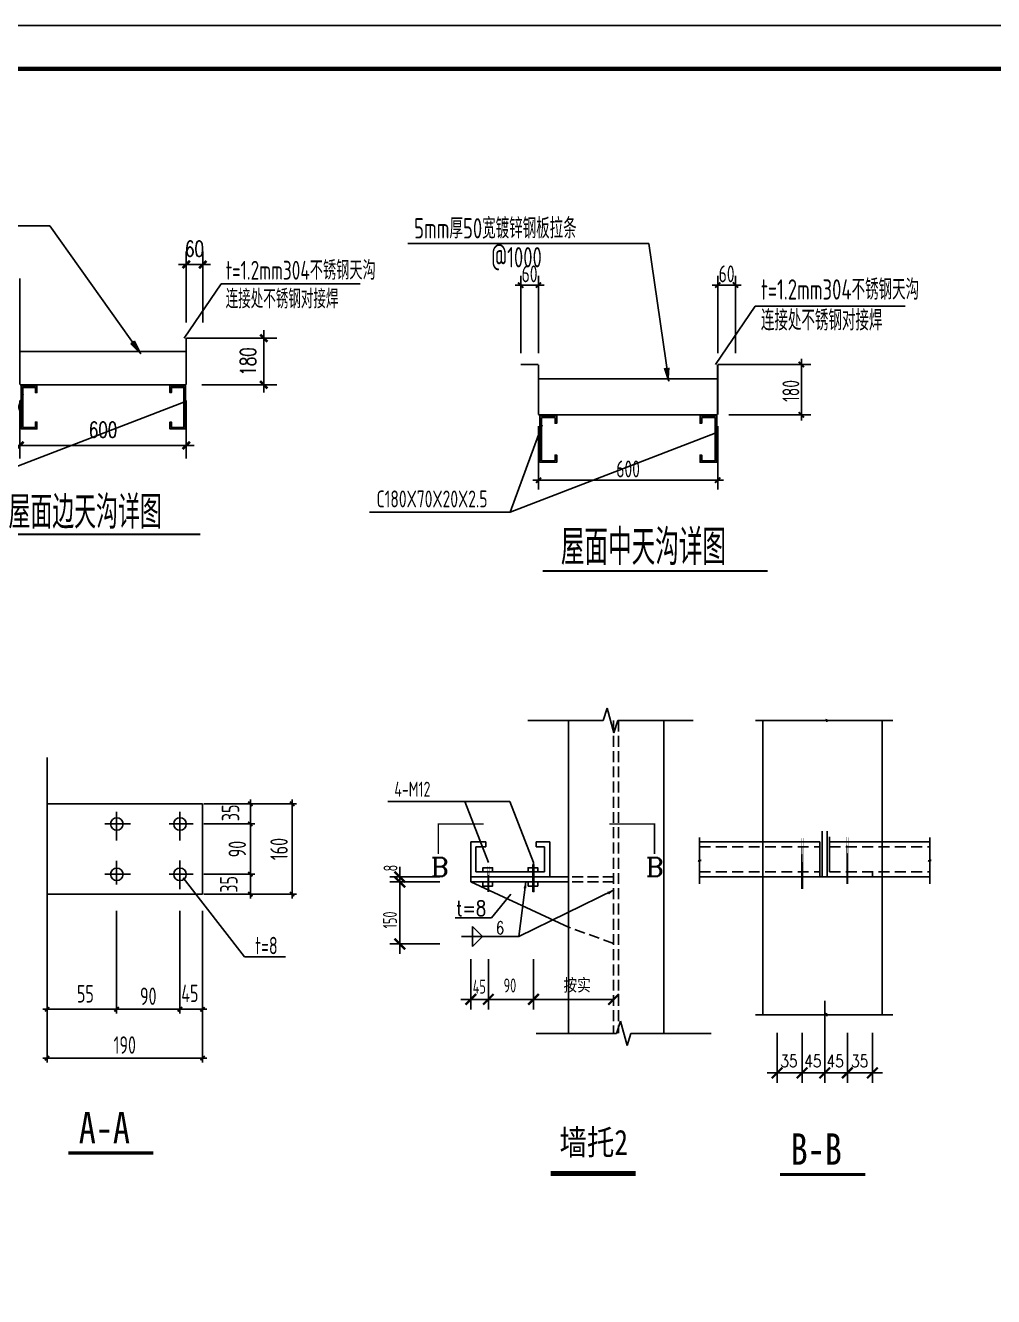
# Model space of a CAD drawing. Extents: x 14475413 to 15955882, y -732572 to -282951.
# Drawn here: x 15863393 to 15885615, y -496012 to -466825 of the extents above; entities that cross this region are included whole.
import ezdxf
from ezdxf.enums import TextEntityAlignment as Align

# ---------------------------------------------------------------- set-up
doc = ezdxf.new("R2010")
doc.units = 0
doc.header["$LTSCALE"] = 1000
doc.header["$MEASUREMENT"] = 0
doc.linetypes.add('DASH', pattern=[0.35, 0.25, -0.1])
doc.linetypes.add('HIDDEN', pattern=[0.375, 0.25, -0.125])
for name, color, linetype in [('03', 3, 'Continuous'), ('1', 7, 'Continuous'), ('3T_WOOD', 21, 'Continuous'), ('AXIS', 3, 'Continuous'), ('COLUMN', 2, 'Continuous'), ('C型钢', 6, 'Continuous'), ('OTHER', 7, 'Continuous'), ('PUB_DIM', 3, 'Continuous'), ('PUB_TEXT', 7, 'Continuous'), ('PUB_TEXT @ 1', 7, 'Continuous'), ('TEXT', 7, 'Continuous'), ('TK', 4, 'Continuous'), ('图层1', 8, 'Continuous')]:
    doc.layers.add(name, color=color, linetype=linetype)
doc.layers.add('10', color=7, linetype='Continuous', lineweight=35)
doc.styles.add('-宋体', font='', dxfattribs={"width": 0.8})
doc.styles.add('_TSSDENG', font='TSSDENG', dxfattribs={"width": 0.666667})
doc.styles.add('COMP', font='COMPLEX.shx', dxfattribs={"bigfont": 'hztxt'})
doc.styles.add('DIM_FONT', font='SIMPLEX', dxfattribs={"width": 0.7, "bigfont": 'GBCBIG'})
doc.styles.add('hztxt', font='Pkpmeng', dxfattribs={"width": 0.7, "bigfont": 'hztxt'})
doc.styles.add('HZTXT1', font='romans__.ttf', dxfattribs={"width": 0.75, "bigfont": 'HZTXT.SHX'})
doc.styles.add('TSSD_Dimension', font='Tssdeng.shx', dxfattribs={"width": 0.7, "bigfont": 'hztxt.shx'})
doc.styles.add('TSSD_Label', font='tssdeng.shx', dxfattribs={"width": 0.7, "bigfont": 'hztxt.shx'})
doc.styles.add('TSSD_REIN', font='tssdeng.shx', dxfattribs={"width": 0.7, "bigfont": 'tssdchn.shx'})
doc.styles.get('-宋体').set_extended_font_data('SimSun')
doc.dimstyles.new('dimn', dxfattribs={"dimtxt": 300, "dimasz": 1, "dimexe": 250, "dimexo": 300, "dimgap": 150, "dimtad": 1, "dimdec": 0, "dimzin": 0, "dimdsep": 46, "dimtxsty": 'DIM_FONT', "dimblk": '_DIMX', "dimcen": 0, "dimdle": 100, "dimclrt": 7, "dimadec": 1, "dimazin": 0, "dimtfac": 1, "dimtdec": 0, "dimtix": 1, "dimtmove": 2, "dimatfit": 3, "dimldrblk": 'ARCHTICK', "dimfxl": 0, "dimtolj": 1, "dimtzin": 0, "dimarcsym": 0})
doc.dimstyles.new('TSSD_20_100', dxfattribs={"dimtxt": 350, "dimasz": 100, "dimexe": 100, "dimexo": 250, "dimgap": 100, "dimtad": 1, "dimdec": 0, "dimlfac": 0.2, "dimzin": 0, "dimdsep": 46, "dimtxsty": 'TSSD_Dimension', "dimblk": 'ARCHTICK', "dimblk1": 'ARCHTICK', "dimblk2": 'ARCHTICK', "dimcen": 0, "dimdle": 100, "dimclrt": 7, "dimadec": 0, "dimazin": 0, "dimtfac": 1, "dimtdec": 0, "dimtix": 1, "dimtmove": 2, "dimatfit": 3, "dimfxl": 0, "dimtolj": 1, "dimtzin": 0, "dimarcsym": 0})

# ---------------------------------------------------------------- blocks, each defined once
blk = doc.blocks.new('X1')
at = {"layer": 'COLUMN', "ltscale": 10}
for p, q in [((-200, 0), (200, 0)), ((0, -200), (0, 200))]:
    blk.add_line(p, q, dxfattribs=at)
at = {"layer": 'COLUMN', "ltscale": 10, "const_width": 45}
blk.add_lwpolyline([(-106, -106), (106, 106)], dxfattribs=at)
blk = doc.blocks.new('_ArchTick')
at = {"color": 0, "linetype": 'ByBlock', "const_width": 0.4}
blk.add_lwpolyline([(-0.5, -0.5), (0.5, 0.5)], dxfattribs=at)
blk = doc.blocks.new('*D397')
at = {"layer": 'Defpoints', "color": 0}
for p in [(15863889, -487764), (15867458, -487764), (15867458, -490536)]:
    blk.add_point(p, dxfattribs=at)
at = {"layer": 'PUB_DIM', "color": 0, "lineweight": -2}
for p, q in [((15863889, -488014), (15863889, -490636)), ((15867458, -488014), (15867458, -490636)), ((15863789, -490536), (15867558, -490536))]:
    blk.add_line(p, q, dxfattribs=at)
at = {"layer": 'PUB_DIM', "color": 0, "lineweight": -2, "xscale": 100, "yscale": 100, "zscale": 100, "rotation": 180}
blk.add_blockref('_ArchTick', (15863889, -490536), dxfattribs=at)
at = {"layer": 'PUB_DIM', "color": 0, "lineweight": -2, "xscale": 100, "yscale": 100, "zscale": 100}
blk.add_blockref('_ArchTick', (15867458, -490536), dxfattribs=at)
at = {"layer": 'PUB_DIM', "color": 7, "insert": (15865673, -490236), "char_height": 400, "attachment_point": 5, "style": 'TSSD_Dimension'}
blk.add_mtext('\\A1;190', dxfattribs=at)
blk = doc.blocks.new('*D398')
at = {"layer": 'Defpoints', "color": 0}
for p in [(15866939, -486903), (15867458, -486903), (15867458, -489415)]:
    blk.add_point(p, dxfattribs=at)
at = {"layer": 'PUB_DIM', "color": 0, "lineweight": -2}
for p, q in [((15866939, -487153), (15866939, -489515)), ((15867458, -487153), (15867458, -489515)), ((15866839, -489415), (15867558, -489415))]:
    blk.add_line(p, q, dxfattribs=at)
at = {"layer": 'PUB_DIM', "color": 0, "lineweight": -2, "xscale": 100, "yscale": 100, "zscale": 100, "rotation": 180}
blk.add_blockref('_ArchTick', (15866939, -489415), dxfattribs=at)
at = {"layer": 'PUB_DIM', "color": 0, "lineweight": -2, "xscale": 100, "yscale": 100, "zscale": 100}
blk.add_blockref('_ArchTick', (15867458, -489415), dxfattribs=at)
at = {"layer": 'PUB_DIM', "color": 7, "insert": (15867167, -489050), "char_height": 400, "attachment_point": 5, "style": 'TSSD_Dimension'}
blk.add_mtext('\\A1;45', dxfattribs=at)
blk = doc.blocks.new('*D399')
at = {"layer": 'Defpoints', "color": 0}
for p in [(15865485, -486903), (15866939, -486903), (15866939, -489415)]:
    blk.add_point(p, dxfattribs=at)
at = {"layer": 'PUB_DIM', "color": 0, "lineweight": -2}
for p, q in [((15865485, -487153), (15865485, -489515)), ((15866939, -487153), (15866939, -489515)), ((15865385, -489415), (15867039, -489415))]:
    blk.add_line(p, q, dxfattribs=at)
at = {"layer": 'PUB_DIM', "color": 0, "lineweight": -2, "xscale": 100, "yscale": 100, "zscale": 100, "rotation": 180}
blk.add_blockref('_ArchTick', (15865485, -489415), dxfattribs=at)
at = {"layer": 'PUB_DIM', "color": 0, "lineweight": -2, "xscale": 100, "yscale": 100, "zscale": 100}
blk.add_blockref('_ArchTick', (15866939, -489415), dxfattribs=at)
at = {"layer": 'PUB_DIM', "color": 7, "insert": (15866212, -489115), "char_height": 400, "attachment_point": 5, "style": 'TSSD_Dimension'}
blk.add_mtext('\\A1;90', dxfattribs=at)
blk = doc.blocks.new('*D400')
at = {"layer": 'Defpoints', "color": 0}
for p in [(15863889, -486903), (15865485, -486903), (15865485, -489415)]:
    blk.add_point(p, dxfattribs=at)
at = {"layer": 'PUB_DIM', "color": 0, "lineweight": -2}
for p, q in [((15863889, -487153), (15863889, -489515)), ((15865485, -487153), (15865485, -489515)), ((15863789, -489415), (15865585, -489415))]:
    blk.add_line(p, q, dxfattribs=at)
at = {"layer": 'PUB_DIM', "color": 0, "lineweight": -2, "xscale": 100, "yscale": 100, "zscale": 100, "rotation": 180}
blk.add_blockref('_ArchTick', (15863889, -489415), dxfattribs=at)
at = {"layer": 'PUB_DIM', "color": 0, "lineweight": -2, "xscale": 100, "yscale": 100, "zscale": 100}
blk.add_blockref('_ArchTick', (15865485, -489415), dxfattribs=at)
at = {"layer": 'PUB_DIM', "color": 7, "insert": (15864769, -489060), "char_height": 400, "attachment_point": 5, "style": 'TSSD_Dimension'}
blk.add_mtext('\\A1;55', dxfattribs=at)
blk = doc.blocks.new('*D403')
at = {"layer": 'Defpoints', "color": 0}
for p in [(15867237, -486312), (15868555, -486312), (15867237, -486772)]:
    blk.add_point(p, dxfattribs=at)
at = {"layer": 'PUB_DIM', "color": 0, "lineweight": -2}
for p, q in [((15868555, -486872), (15868555, -486212)), ((15867487, -486312), (15868655, -486312)), ((15867487, -486772), (15868655, -486772))]:
    blk.add_line(p, q, dxfattribs=at)
at = {"layer": 'PUB_DIM', "color": 0, "lineweight": -2, "xscale": 100, "yscale": 100, "zscale": 100}
for p, rotation in [((15868555, -486312), 90), ((15868555, -486772), 270)]:
    blk.add_blockref('_ArchTick', p, dxfattribs=dict(at, rotation=rotation))
at = {"layer": 'PUB_DIM', "color": 7, "insert": (15868061, -486547), "char_height": 400, "attachment_point": 5, "rotation": 90, "style": 'TSSD_Dimension'}
blk.add_mtext('\\A1;35', dxfattribs=at)
blk = doc.blocks.new('*D404')
at = {"layer": 'Defpoints', "color": 0}
for p in [(15867900, -484699), (15869514, -484699), (15867900, -486772)]:
    blk.add_point(p, dxfattribs=at)
at = {"layer": 'PUB_DIM', "color": 0, "lineweight": -2}
for p, q in [((15868150, -484699), (15869614, -484699)), ((15869514, -486872), (15869514, -484599)), ((15868150, -486772), (15869614, -486772))]:
    blk.add_line(p, q, dxfattribs=at)
at = {"layer": 'PUB_DIM', "color": 0, "lineweight": -2, "xscale": 100, "yscale": 100, "zscale": 100}
for p, rotation in [((15869514, -484699), 90), ((15869514, -486772), 270)]:
    blk.add_blockref('_ArchTick', p, dxfattribs=dict(at, rotation=rotation))
at = {"layer": 'PUB_DIM', "color": 7, "insert": (15869214, -485736), "char_height": 400, "attachment_point": 5, "rotation": 90, "style": 'TSSD_Dimension'}
blk.add_mtext('\\A1;160', dxfattribs=at)
blk = doc.blocks.new('*D405')
at = {"layer": 'Defpoints', "color": 0}
for p in [(15867237, -484699), (15868555, -484699), (15867237, -485160)]:
    blk.add_point(p, dxfattribs=at)
at = {"layer": 'PUB_DIM', "color": 0, "lineweight": -2}
for p, q in [((15867487, -484699), (15868655, -484699)), ((15868555, -485260), (15868555, -484599)), ((15867487, -485160), (15868655, -485160))]:
    blk.add_line(p, q, dxfattribs=at)
at = {"layer": 'PUB_DIM', "color": 0, "lineweight": -2, "xscale": 100, "yscale": 100, "zscale": 100}
for p, rotation in [((15868555, -484699), 90), ((15868555, -485160), 270)]:
    blk.add_blockref('_ArchTick', p, dxfattribs=dict(at, rotation=rotation))
at = {"layer": 'PUB_DIM', "color": 7, "insert": (15868100, -484905), "char_height": 400, "attachment_point": 5, "rotation": 90, "style": 'TSSD_Dimension'}
blk.add_mtext('\\A1;35', dxfattribs=at)
blk = doc.blocks.new('*D406')
at = {"layer": 'Defpoints', "color": 0}
for p in [(15867237, -485160), (15868555, -485160), (15867237, -486312)]:
    blk.add_point(p, dxfattribs=at)
at = {"layer": 'PUB_DIM', "color": 0, "lineweight": -2}
for p, q in [((15868555, -486412), (15868555, -485060)), ((15867487, -485160), (15868655, -485160)), ((15867487, -486312), (15868655, -486312))]:
    blk.add_line(p, q, dxfattribs=at)
at = {"layer": 'PUB_DIM', "color": 0, "lineweight": -2, "xscale": 100, "yscale": 100, "zscale": 100}
for p, rotation in [((15868555, -485160), 90), ((15868555, -486312), 270)]:
    blk.add_blockref('_ArchTick', p, dxfattribs=dict(at, rotation=rotation))
at = {"layer": 'PUB_DIM', "color": 7, "insert": (15868255, -485736), "char_height": 400, "attachment_point": 5, "rotation": 90, "style": 'TSSD_Dimension'}
blk.add_mtext('\\A1;90', dxfattribs=at)
blk = doc.blocks.new('_DIMX')
blk.add_line((-150, 0), (150, 0))
at = {"const_width": 50}
blk.add_lwpolyline([(-70, -70), (70, 70)], dxfattribs=at)
blk = doc.blocks.new('*D384')
at = {"layer": 'Defpoints', "color": 0}
for p in [(5197911, 18063053), (5200137, 18063053), (5197911, 18061714)]:
    blk.add_point(p, dxfattribs=at)
at = {"layer": 'PUB_DIM', "color": 0, "lineweight": -2}
for p, q in [((5198361, 18063053), (5200512, 18063053)), ((5200137, 18061716), (5200137, 18063052)), ((5198361, 18061714), (5200512, 18061714))]:
    blk.add_line(p, q, dxfattribs=at)
at = {"layer": 'PUB_DIM', "color": 0, "lineweight": -2, "xscale": 1.5, "yscale": 1.5, "zscale": 1.5}
for p, rotation in [((5200137, 18063053), 90), ((5200137, 18061714), 270)]:
    blk.add_blockref('_DIMX', p, dxfattribs=dict(at, rotation=rotation))
at = {"layer": 'PUB_DIM', "color": 7, "insert": (5199687, 18062384), "char_height": 450, "attachment_point": 5, "rotation": 90, "style": 'DIM_FONT'}
blk.add_mtext('\\A1;180', dxfattribs=at)
blk = doc.blocks.new('*D385')
at = {"layer": 'Defpoints', "color": 0}
for p in [(5198383, 18065167), (5197911, 18063053), (5198383, 18063053)]:
    blk.add_point(p, dxfattribs=at)
at = {"layer": 'PUB_DIM', "color": 0, "lineweight": -2}
for p, q in [((5197911, 18063503), (5197911, 18065542)), ((5198383, 18063503), (5198383, 18065542)), ((5197909, 18065167), (5197908, 18065167)), ((5197911, 18065167), (5198383, 18065167)), ((5198385, 18065167), (5198386, 18065167))]:
    blk.add_line(p, q, dxfattribs=at)
at = {"layer": 'PUB_DIM', "color": 0, "lineweight": -2, "xscale": 1.5, "yscale": 1.5, "zscale": 1.5}
blk.add_blockref('_DIMX', (5197911, 18065167), dxfattribs=at)
at = {"layer": 'PUB_DIM', "color": 0, "lineweight": -2, "xscale": 1.5, "yscale": 1.5, "zscale": 1.5, "rotation": 180}
blk.add_blockref('_DIMX', (5198383, 18065167), dxfattribs=at)
at = {"layer": 'PUB_DIM', "color": 7, "insert": (5198147, 18065617), "char_height": 450, "attachment_point": 5, "style": 'DIM_FONT'}
blk.add_mtext('\\A1;60', dxfattribs=at)
blk = doc.blocks.new('*D386')
at = {"layer": 'Defpoints', "color": 0}
for p in [(5193139, 18064717), (5192139, 18061714), (5193139, 18061714)]:
    blk.add_point(p, dxfattribs=at)
at = {"layer": 'PUB_DIM', "color": 0, "lineweight": -2}
for p, q in [((5192689, 18064717), (5191764, 18064717)), ((5192139, 18064715), (5192139, 18061716)), ((5192689, 18061714), (5191764, 18061714))]:
    blk.add_line(p, q, dxfattribs=at)
at = {"layer": 'PUB_DIM', "color": 0, "lineweight": -2, "xscale": 1.5, "yscale": 1.5, "zscale": 1.5}
for p, rotation in [((5192139, 18064717), 90), ((5192139, 18061714), 270)]:
    blk.add_blockref('_DIMX', p, dxfattribs=dict(at, rotation=rotation))
at = {"layer": 'PUB_DIM', "color": 7, "insert": (5191689, 18063216), "char_height": 450, "attachment_point": 5, "rotation": 90, "style": 'DIM_FONT'}
blk.add_mtext('\\A1;350', dxfattribs=at)
blk = doc.blocks.new('*D387')
at = {"layer": 'Defpoints', "color": 0}
for p in [(5193139, 18061714), (5197911, 18061714), (5197911, 18059972)]:
    blk.add_point(p, dxfattribs=at)
at = {"layer": 'PUB_DIM', "color": 0, "lineweight": -2}
for p, q in [((5193139, 18061264), (5193139, 18059597)), ((5197911, 18061264), (5197911, 18059597)), ((5193140, 18059972), (5197909, 18059972))]:
    blk.add_line(p, q, dxfattribs=at)
at = {"layer": 'PUB_DIM', "color": 0, "lineweight": -2, "xscale": 1.5, "yscale": 1.5, "zscale": 1.5, "rotation": 180}
blk.add_blockref('_DIMX', (5193139, 18059972), dxfattribs=at)
at = {"layer": 'PUB_DIM', "color": 0, "lineweight": -2, "xscale": 1.5, "yscale": 1.5, "zscale": 1.5}
blk.add_blockref('_DIMX', (5197911, 18059972), dxfattribs=at)
at = {"layer": 'PUB_DIM', "color": 7, "insert": (5195525, 18060422), "char_height": 450, "attachment_point": 5, "style": 'DIM_FONT'}
blk.add_mtext('\\A1;600', dxfattribs=at)
blk = doc.blocks.new('GeYuanFrame_50455578', base_point=(20.09, 4.53))
at = {"layer": 'TK'}
blk.add_lwpolyline([(20.09, 4.53), (20.09, 598.53), (861.09, 598.53), (861.09, 4.53)], close=True, dxfattribs=at)
at = {"layer": 'TK', "const_width": 1}
blk.add_lwpolyline([(45.09, 588.53), (851.09, 588.53), (851.09, 14.53), (45.09, 14.53)], close=True, dxfattribs=at)
blk = doc.blocks.new('222')
for p, q in [((-27473, -168108), (-26619, -165783)), ((-22011, -166006), (-27473, -168108)), ((-27473, -168108), (-31215, -168108))]:
    blk.add_line(p, q)
for points in [[(-26677, -165544), (-26230, -165544), (-26230, -165738), (-26274, -165738), (-26274, -165588), (-26633, -165588), (-26633, -166735), (-26274, -166735), (-26274, -166585), (-26230, -166585), (-26230, -166779), (-26677, -166779), (-26677, -165544)], [(-21967, -165544), (-22415, -165544), (-22415, -165738), (-22371, -165738), (-22371, -165588), (-22011, -165588), (-22011, -166735), (-22371, -166735), (-22371, -166585), (-22415, -166585), (-22415, -166779), (-21967, -166779), (-21967, -165544)]]:
    blk.add_lwpolyline(points)
at = {"const_width": 56.7}
blk.add_lwpolyline([(-26608, -169673), (-20611, -169673)], dxfattribs=at)
at = {"layer": '03'}
for p, q in [((-23774, -160955), (-30193, -160955)), ((-23247, -164621), (-23774, -160955)), ((-23364, -164270), (-23247, -164621))]:
    blk.add_line(p, q, dxfattribs=at)
blk.add_solid([(-23364, -164270), (-23247, -164621), (-23224, -164260)], dxfattribs=at)
at = {"layer": 'PUB_DIM'}
for p, q in [((-27190, -162060), (-27191, -162060)), ((-27189, -163874), (-27189, -161810)), ((-27189, -162060), (-26716, -162060)), ((-26717, -162060), (-26718, -162060)), ((-26716, -163874), (-26716, -161810)), ((-21945, -163874), (-21945, -161810)), ((-21945, -162060), (-21472, -162060)), ((-21944, -162060), (-21943, -162060)), ((-21472, -163874), (-21472, -161810)), ((-21471, -162060), (-21470, -162060)), ((-21645, -164174), (-19468, -164174)), ((-19718, -165511), (-19718, -164175)), ((-21645, -165512), (-19468, -165512)), ((-26716, -165812), (-26716, -167505)), ((-21945, -165812), (-21945, -167505)), ((-26715, -167255), (-21946, -167255))]:
    blk.add_line(p, q, dxfattribs=at)
at = {"layer": '图层1'}
for p, q in [((-22002, -164174), (-20946, -162617)), ((-20946, -162617), (-16952, -162617))]:
    blk.add_line(p, q, dxfattribs=at)
at = {"layer": '图层1', "const_width": 47.2}
for points in [[(-27189, -164174), (-26716, -164174)], [(-26716, -164174), (-26716, -165512)], [(-21472, -164174), (-21945, -164174)], [(-21945, -164174), (-21945, -165512)], [(-26716, -164558), (-21945, -164558)], [(-26716, -165512), (-21945, -165512)]]:
    blk.add_lwpolyline(points, dxfattribs=at)
at = {"layer": 'PUB_DIM', "xscale": -1, "rotation": 180}
blk.add_blockref('_DIMX', (-27189, -162060), dxfattribs=at)
at = {"layer": 'PUB_DIM'}
for p in [(-26716, -162060), (-21945, -167255)]:
    blk.add_blockref('_DIMX', p, dxfattribs=at)
for p, rotation in [((-21945, -162060), 180), ((-19718, -164174), 90), ((-19718, -165512), 270), ((-26716, -167255), 180)]:
    blk.add_blockref('_DIMX', p, dxfattribs=dict(at, rotation=rotation))
at = {"layer": 'PUB_DIM', "xscale": -1}
blk.add_blockref('_DIMX', (-21472, -162060), dxfattribs=at)
at = {"layer": 'PUB_TEXT', "style": 'TSSD_REIN', "width": 0.7}
for s, height, p in [('5mm厚50宽镀锌钢板拉条', 540.54, (-30026, -160818)), ('@1000', 540.5, (-27978, -161589)), ('t=1.2mm304不锈钢天沟', 540.54, (-20795, -162446)), ('连接处不锈钢对接焊', 540.5, (-20795, -163268)), ('C180X70X20X2.5 ', 450, (-31025, -167979))]:
    blk.add_text(s, height=height, dxfattribs=at).set_placement(p)
at = {"layer": 'PUB_TEXT', "char_height": 450, "attachment_point": 5, "style": 'TSSD_REIN'}
for s, insert in [('\\A1;60', (-26953, -161760)), ('\\A1;60', (-21708, -161760)), ('\\A1;600', (-24330, -166955))]:
    blk.add_mtext(s, dxfattribs=dict(at, insert=insert))
at = {"layer": 'PUB_TEXT', "insert": (-19997, -164878), "char_height": 450, "attachment_point": 5, "rotation": 90, "style": 'TSSD_REIN'}
blk.add_mtext('\\A1;180', dxfattribs=at)
at = {"layer": 'TEXT', "style": 'TSSD_REIN', "width": 0.7}
blk.add_text('屋面中天沟详图', height=945, dxfattribs=at).set_placement((-26121, -169511))
blk = doc.blocks.new('w342q414231')
for p, q in [((5192382.2, 18059119.2), (5193235.8, 18061444.4)), ((5197843.7, 18061220.5), (5192382.2, 18059119.2)), ((5192382.2, 18059119.2), (5188639.8, 18059119.2))]:
    blk.add_line(p, q)
for points in [[(5193177.7, 18061682.9), (5193625.4, 18061682.9), (5193625.4, 18061488.6), (5193581.3, 18061488.6), (5193581.3, 18061638.8), (5193221.8, 18061638.8), (5193221.8, 18060492.2), (5193581.3, 18060492.2), (5193581.3, 18060642.3), (5193625.4, 18060642.3), (5193625.4, 18060448.1), (5193177.7, 18060448.1), (5193177.7, 18061682.9)], [(5197887.8, 18061682.9), (5197440.2, 18061682.9), (5197440.2, 18061488.6), (5197484.3, 18061488.6), (5197484.3, 18061638.8), (5197843.7, 18061638.8), (5197843.7, 18060492.2), (5197484.3, 18060492.2), (5197484.3, 18060642.3), (5197440.2, 18060642.3), (5197440.2, 18060448.1), (5197887.8, 18060448.1), (5197887.8, 18061682.9)]]:
    blk.add_lwpolyline(points)
at = {"const_width": 56.7}
blk.add_lwpolyline([(5192323, 18057424.6), (5198319.5, 18057424.6)], dxfattribs=at)
at = {"layer": '03'}
for p, q in [((5193995.6, 18066272.1), (5187576.3, 18066272.1)), ((5196607.8, 18062606), (5193995.6, 18066272.1)), ((5196426.1, 18062966.7), (5196323.4, 18062893.5)), ((5196323.4, 18062893.5), (5196607.8, 18062606)), ((5196426.1, 18062966.7), (5196607.8, 18062606))]:
    blk.add_line(p, q, dxfattribs=at)
blk.add_solid([(5196323.4, 18062893.5), (5196607.8, 18062606), (5196426.1, 18062966.7)], dxfattribs=at)
at = {"layer": '图层1'}
for p, q in [((5197853.5, 18063053.2), (5198908.9, 18064609.9)), ((5198908.9, 18064609.9), (5202902.8, 18064609.9))]:
    blk.add_line(p, q, dxfattribs=at)
at = {"layer": '图层1', "const_width": 47.2}
for points in [[(5193138.8, 18064765.6), (5193138.8, 18061714.4)], [(5198383, 18063053.2), (5197910.5, 18063053.2)], [(5197910.5, 18063053.2), (5197910.5, 18061714.4)], [(5193138.8, 18062669.2), (5197910.5, 18062669.2)], [(5193138.8, 18061714.4), (5197910.5, 18061714.4)]]:
    blk.add_lwpolyline(points, dxfattribs=at)
at = {"layer": 'PUB_TEXT', "style": 'TSSD_REIN', "width": 0.7}
for s, height, p in [('5mm厚50宽镀锌钢板拉条', 540.54, (5187743.4, 18066408.6)), ('@1000', 540.54, (5189791.3, 18065637.7)), ('连接处不锈钢对接焊', 540.54, (5199042.1, 18063907.4)), ('C180X70X20X2.5 ', 450, (5188830.6, 18059247.5))]:
    blk.add_text(s, height=height, dxfattribs=at).set_placement(p)
at = {"layer": 'PUB_TEXT @ 1', "style": 'TSSD_Label', "width": 0.7}
blk.add_text('t=1.2mm304不锈钢天沟', height=540.54, dxfattribs=at).set_placement((5199042.1, 18064731.4))
at = {"layer": 'TEXT', "style": 'TSSD_REIN', "width": 0.7}
blk.add_text('屋面边天沟详图', height=945, dxfattribs=at).set_placement((5192809.7, 18057585.9))
at = {"layer": 'PUB_DIM'}
for p1, p2, distance, text, picture, middle in [((5197910.5, 18063053.2), (5198383, 18063053.2), 2113.3, '60', '*D385', (5198146.8, 18065616.5)), ((5193138.8, 18064716.6), (5193138.8, 18061714.4), -999.7, '350', '*D386', (5191689.1, 18063215.5)), ((5197910.5, 18061714.4), (5197910.5, 18063053.2), -2226.4, '180', '*D384', (5199686.9, 18062383.8)), ((5193138.8, 18061714.4), (5197910.5, 18061714.4), -1742, '600', '*D387', (5195524.7, 18060422.4))]:
    dim = blk.add_aligned_dim(p1=p1, p2=p2, distance=distance, text=text, dimstyle='dimn', override={"dimscale": 1.5, "dimlfac": 0.666667, "dimadec": 0}, dxfattribs=at)
    dim.commit()
    dim.dimension.update_dxf_attribs({"geometry": picture, "text_midpoint": middle})

msp = doc.modelspace()

# ---------------------------------------------------------------- linework, layer by layer
for p, q in [((15875855.9, -482787.6), (15875855.9, -486377.6)), ((15878046.1, -482787.6), (15878046.1, -489962)), ((15880152.5, -482787.6), (15881763.8, -482787.6)), ((15880321.3, -482787.6), (15880321.3, -489541.7)), ((15881763.8, -482787.6), (15881778.1, -482752.6)), ((15881778.1, -482752.6), (15881785.1, -482819.1)), ((15881785.1, -482819.1), (15881798.4, -482787.6)), ((15881798.4, -482787.6), (15883304.2, -482787.6)), ((15883056.9, -482787.6), (15883056.9, -489541.7)), ((15874513.1, -484645.7), (15871713.4, -484645.7)), ((15874017.9, -486044.5), (15873476.2, -484645.7)), ((15875054.9, -486044.5), (15874513.1, -484645.7)), ((15873960.3, -485571.1), (15873614.7, -485571.1)), ((15873614.7, -486377.6), (15873614.7, -485571.1)), ((15873960.3, -485686.3), (15873960.3, -485571.1)), ((15875432.6, -485571.1), (15875112.5, -485571.1)), ((15875112.5, -485571.1), (15875112.5, -485686.3)), ((15878868.3, -485984.1), (15878868.3, -485471.7)), ((15878868.3, -485571.1), (15881630.1, -485571.1)), ((15881849, -485571.1), (15884149.4, -485571.1)), ((15884149.4, -485984.1), (15884149.4, -485471.7)), ((15873729.9, -486262.3), (15873729.9, -485686.3)), ((15873960.3, -485686.3), (15873729.9, -485686.3)), ((15875310.4, -485686.3), (15875112.5, -485686.3)), ((15875310.4, -485686.3), (15875310.4, -486262.3)), ((15878833.3, -486004.4), (15878899.8, -485997.4)), ((15878868.3, -486018.7), (15878833.3, -486004.4)), ((15878899.8, -485997.4), (15878868.3, -485984.1)), ((15878868.3, -486534), (15878868.3, -486018.7)), ((15884114.5, -486004.4), (15884181, -485997.4)), ((15884149.4, -486018.7), (15884114.5, -486004.4)), ((15884181, -485997.4), (15884149.4, -485984.1)), ((15884149.4, -486534), (15884149.4, -486018.7)), ((15875855.9, -486377.6), (15873614.7, -486377.6)), ((15875432.6, -486377.6), (15873614.7, -486377.6)), ((15873614.7, -486377.6), (15873614.7, -486492.8)), ((15875855.9, -486492.8), (15873614.7, -486492.8)), ((15875310.4, -486262.3), (15873729.9, -486262.3)), ((15875855.9, -486377.6), (15875855.9, -486492.8)), ((15875855.9, -486492.8), (15875855.9, -487529.7)), ((15880645, -486377.6), (15878868.3, -486377.6)), ((15880645, -486377.6), (15884149.4, -486377.6)), ((15880645, -486377.6), (15882834.1, -486377.6)), ((15882834.1, -486262.3), (15882834.1, -486377.6)), ((15873652, -487515.2), (15873652, -487976)), ((15873882.5, -487745.6), (15873652, -487515.2)), ((15875855.9, -487529.7), (15875855.9, -489962)), ((15873402.6, -487745.6), (15874719.4, -487745.6)), ((15873882.5, -487745.6), (15873652, -487976)), ((15873614.7, -488265.8), (15873614.7, -489255.3)), ((15874017.9, -488265.8), (15874017.9, -489247.8)), ((15875054.9, -488265.8), (15875054.9, -489247.8)), ((15873553.4, -489187.5), (15876893.4, -489187.5)), ((15880152.5, -489541.7), (15881763.8, -489541.7)), ((15881763.8, -489541.7), (15881778.1, -489506.8)), ((15881778.1, -489506.8), (15881785.1, -489573.3)), ((15881785.1, -489573.3), (15881798.4, -489541.7)), ((15881798.4, -489541.7), (15883304.2, -489541.7)), ((15880645, -489954.3), (15880645, -490876)), ((15881221.1, -489954.3), (15881221.1, -490876)), ((15882258.1, -489954.3), (15882258.1, -490876)), ((15882834.1, -489954.3), (15882834.1, -490876)), ((15881221.1, -490876), (15882258.1, -490876))]:
    msp.add_line(p, q)
at = {"linetype": 'DASH'}
for p, q in [((15876893.4, -482787.6), (15876893.4, -489962)), ((15877008.6, -482787.6), (15877008.6, -489962)), ((15876893.4, -486377.6), (15875855.9, -486377.6)), ((15876893.4, -486492.8), (15875855.9, -486492.8))]:
    msp.add_line(p, q, dxfattribs=at)
at = {"color": 0, "linetype": 'ByBlock'}
for p, q in [((15863888.6, -483635.8), (15863888.6, -488447)), ((15863888.6, -484698.9), (15867457.7, -484698.9)), ((15867457.7, -484698.9), (15867457.7, -486772.5)), ((15865484.6, -484880.3), (15865484.6, -485539.3)), ((15866939.3, -484880.3), (15866939.3, -485539.3)), ((15865216.4, -485159.7), (15865803.3, -485159.7)), ((15866689.5, -485159.7), (15867243, -485159.7)), ((15865484.6, -486006.1), (15865484.6, -486552.9)), ((15866939.3, -485997.6), (15866939.3, -486656.5)), ((15865216.4, -486311.7), (15865803.3, -486311.7)), ((15866689.5, -486311.7), (15867243, -486311.7)), ((15863888.6, -486772.5), (15867457.7, -486772.5))]:
    msp.add_line(p, q, dxfattribs=at)
at = {"color": 7, "linetype": 'Continuous'}
for p, q in [((15881630.1, -485571.1), (15881630.1, -486377.6)), ((15881849, -485455.8), (15881849, -486262.3))]:
    msp.add_line(p, q, dxfattribs=at)
at = {"linetype": 'HIDDEN'}
for p, q in [((15878868.3, -485686.3), (15881630.1, -485686.3)), ((15881849, -485686.3), (15884149.4, -485686.3)), ((15878868.3, -486262.3), (15881630.1, -486262.3)), ((15881849, -486262.3), (15884149.4, -486262.3))]:
    msp.add_line(p, q, dxfattribs=at)
at = {"color": 1}
for p, q in [((15875054.9, -486044.5), (15875054.9, -486723.2)), ((15881739.6, -489218.5), (15881739.6, -490876))]:
    msp.add_line(p, q, dxfattribs=at)
at = {"const_width": 34.6}
for points in [[(15872870.9, -485852), (15872870.9, -485160.8), (15873907.7, -485160.8)], [(15877829.9, -485852), (15877829.9, -485160.8), (15876793.1, -485160.8)]]:
    msp.add_lwpolyline(points, dxfattribs=at)
at = {"color": 1, "const_width": 51.8}
for points in [[(15882258.1, -485303.7), (15882258.1, -486535.8)], [(15881221.1, -485418.9), (15881221.1, -486651)], [(15874017.9, -486044.5), (15874017.9, -486723.2)], [(15875046, -486044.5), (15875046, -486723.2)], [(15875054.9, -486044.5), (15875054.9, -486723.2)]]:
    msp.add_lwpolyline(points, close=True, dxfattribs=at)
at = {"color": 0, "linetype": 'ByBlock'}
for centre in [(15865490.1, -485159.7), (15866939.3, -485159.7), (15865490.1, -486315.2), (15866939.3, -486315.2)]:
    msp.add_circle(centre, 143.7, dxfattribs=at)
at = {"layer": '03'}
for p, q in [((15881682, -485325.3), (15881682, -486362.2)), ((15881797.2, -486362.2), (15881797.2, -485325.3)), ((15875855.9, -487529.7), (15873614.7, -486492.8))]:
    msp.add_line(p, q, dxfattribs=at)
at = {"layer": '03', "linetype": 'DASH'}
msp.add_line((15876893.4, -487903.8), (15875855.9, -487529.7), dxfattribs=at)
at = {"layer": '10', "color": 7, "const_width": 115.2, "elevation": 1792.2}
msp.add_lwpolyline([(15875451.4, -493186.8), (15877396.5, -493186.8)], dxfattribs=at)
at = {"layer": 'AXIS', "linetype": 'ByBlock'}
for p, q in [((15867010, -486396.7), (15868424.8, -488208.6)), ((15868424.8, -488208.6), (15869358.5, -488208.6))]:
    msp.add_line(p, q, dxfattribs=at)
at = {"layer": 'COLUMN', "ltscale": 10}
for p, q in [((15871986.2, -486377.6), (15871986.2, -487915.1)), ((15872907.9, -486377.6), (15871986.2, -486377.6)), ((15872907.9, -486492.8), (15871986.2, -486492.8)), ((15874719.4, -487745.6), (15874876, -486492.8)), ((15874093.3, -487318.7), (15874534.4, -486774.1)), ((15874719.4, -487745.6), (15876907.9, -486671.7)), ((15873256.5, -487318.7), (15874093.3, -487318.7)), ((15872907.9, -487915.1), (15871986.2, -487915.1)), ((15875855.9, -489418), (15875855.9, -488957.1)), ((15875625.5, -489187.5), (15876086.4, -489187.5)), ((15882834.1, -490876), (15880645, -490876))]:
    msp.add_line(p, q, dxfattribs=at)
for points in [[(15874876, -486492.8, 0, 69.1, 0), (15874859, -486637.6, 69.1, 69.1, 0)], [(15876913.3, -486675.7, 0, 69.1, 0), (15876765.8, -486749.8, 69.1, 69.1, 0)]]:
    msp.add_lwpolyline(points, format="xyseb", dxfattribs=at)
at = {"layer": 'COLUMN', "ltscale": 10, "const_width": 51.8}
msp.add_lwpolyline([(15876771.2, -489309.7), (15877015.6, -489065.3)], dxfattribs=at)
at = {"layer": 'C型钢'}
msp.add_line((15875432.6, -486377.6), (15875432.6, -485571.1), dxfattribs=at)
at = {"layer": 'OTHER'}
for p, q in [((15876657.2, -482786.1), (15876746.8, -482504.4)), ((15876746.8, -482504.4), (15876900.5, -483067.7)), ((15874927.9, -482786.1), (15876657.2, -482786.1)), ((15876900.5, -483067.7), (15876990.1, -482786.1)), ((15876990.1, -482786.1), (15878719.5, -482786.1)), ((15876959, -489968), (15877048.7, -489686.4)), ((15877048.7, -489686.4), (15877202.3, -490249.7)), ((15875116.5, -489968), (15876959, -489968)), ((15877202.3, -490249.7), (15877291.9, -489968)), ((15877291.9, -489968), (15879134.4, -489968))]:
    msp.add_line(p, q, dxfattribs=at)
at = {"layer": 'PUB_DIM'}
for points in [[(15873892.1, -486262.3), (15874113.7, -486262.3), (15874113.7, -486164.2), (15873892.1, -486164.2)], [(15874929.4, -486262.3), (15875151.1, -486262.3), (15875151.1, -486164.2), (15874929.4, -486164.2)], [(15873892.1, -486586.5), (15874113.7, -486586.5), (15874113.7, -486488.3), (15873892.1, -486488.3)], [(15874929.4, -486586.5), (15875151.1, -486586.5), (15875151.1, -486488.3), (15874929.4, -486488.3)]]:
    msp.add_lwpolyline(points, close=True, dxfattribs=at)
at = {"layer": 'PUB_TEXT', "const_width": 72}
for points in [[(15864375.2, -492715.9), (15866328.8, -492715.9)], [(15880714.7, -493210.4), (15882668.3, -493210.4)]]:
    msp.add_lwpolyline(points, dxfattribs=at)

# ---------------------------------------------------------------- block references
for name, p, xscale, yscale, zscale in [('222', (15898205.5, -333045.2), 0.8622900005429983, 0.8622900005429983, 0.8622900000000001), ('X1', (15873614.7, -489187.5), 1.152143999934196, 1.152143999934196, 1.152143999934196), ('X1', (15874017.9, -489187.5), 1.152143999934196, 1.152143999934196, 1.152143999934196), ('X1', (15875054.9, -489187.5), 1.152143999934196, 1.152143999934196, 1.152143999934196), ('X1', (15880645, -490876), 1.152143999934196, 1.152143999934196, 1.152143999934196), ('X1', (15881221.1, -490876), 1.152143999934196, 1.152143999934196, 1.152143999934196), ('X1', (15881739.6, -490876), 1.152143999934196, 1.152143999934196, 1.152143999934196), ('X1', (15882258.1, -490876), 1.152143999934196, 1.152143999934196, 1.152143999934196), ('X1', (15882834.1, -490876), 1.152143999934196, 1.152143999934196, 1.152143999934196)]:
    msp.add_blockref(name, p, dxfattribs=dict(xscale=xscale, yscale=yscale, zscale=zscale))
at = {"xscale": 1.152143999934196, "yscale": 1.152143999934196, "zscale": 1.152143999934196, "rotation": 90}
for p in [(15871986.2, -486377.6), (15871986.2, -486492.8), (15871986.2, -487915.1)]:
    msp.add_blockref('X1', p, dxfattribs=at)
at = {"layer": '3T_WOOD'}
for name, p, xscale, yscale, zscale in [('GeYuanFrame_50455578', (15810125.1, -526225.4), 100, 100, 100), ('w342q414231', (11708755.2, -14924448.3), 0.7999999988824129, 0.8000000007450581, 0.8)]:
    msp.add_blockref(name, p, dxfattribs=dict(at, xscale=xscale, yscale=yscale, zscale=zscale))

# ---------------------------------------------------------------- texts
for s, height, style, width, p in [('4-M12', 345.64, 'hztxt', 0.7, (15871860.2, -484535.7)), ('t=8', 345.64, 'HZTXT1', 0.8, (15873280.6, -487268.4)), ('6', 288, 'HZTXT1', 0.8, (15874187.7, -487691)), ('45', 320, '_TSSDENG', 0.666667, (15873659.6, -489055.8)), ('90', 320, '_TSSDENG', 0.666667, (15874368.3, -489027.8)), ('按实', 288.04, 'HZTXT1', 0.8, (15875741.5, -489002.2)), ('35', 288.04, 'HZTXT1', 0.8, (15880720.8, -490746)), ('45', 288.04, 'HZTXT1', 0.8, (15881270, -490746)), ('45', 288.04, 'HZTXT1', 0.8, (15881781.8, -490746)), ('35', 288.04, 'HZTXT1', 0.8, (15882343.5, -490746))]:
    msp.add_text(s, height=height, dxfattribs=dict(style=style, width=width)).set_placement(p)
at = {"style": '_TSSDENG', "width": 0.666667}
for s, p in [('8', (15871932.7, -486250.9)), ('150', (15871919.3, -487559.9))]:
    msp.add_text(s, height=320, rotation=90, dxfattribs=at).set_placement(p)
at = {"style": 'COMP'}
for p in [(15872899.8, -486148.6), (15877834.5, -486148.6)]:
    msp.add_attdef('B', text='', height=432, dxfattribs=at).set_placement(p, align=Align.MIDDLE)
at = {"layer": '1', "linetype": 'Continuous', "style": 'TSSD_REIN', "width": 0.7}
msp.add_text('t=8', height=400, dxfattribs=at).set_placement((15868664, -488151.7))
at = {"layer": 'PUB_TEXT', "style": '-宋体', "width": 0.8}
for s, height, p in [('A-A', 720, (15864617, -492490.9)), ('墙托2', 576, (15875652.8, -492757.6)), ('B-B', 720, (15880956.5, -492985.3))]:
    msp.add_text(s, height=height, dxfattribs=at).set_placement(p)

# ---------------------------------------------------------------- dimensions: what is measured, and where the dimension line sits
at = {"layer": 'PUB_DIM'}
for base, p1, p2, angle, text, picture, middle in [((15868554.6, -484698.9), (15867236.9, -485159.7), (15867236.9, -484698.9), 90, '35', '*D405', (15868099.6, -484905.1)), ((15868554.6, -486311.7), (15867236.9, -486772.5), (15867236.9, -486311.7), 90, '35', '*D403', (15868061.2, -486547.5)), ((15865484.6, -489414.7), (15863888.6, -486902.7), (15865484.6, -486902.7), 0, '55', '*D400', (15864769.3, -489060.3)), ((15867457.7, -489414.7), (15866939.3, -486902.7), (15867457.7, -486902.7), 0, '45', '*D398', (15867167.5, -489050.1))]:
    dim = msp.add_linear_dim(base=base, p1=p1, p2=p2, angle=angle, text=text, dimstyle='TSSD_20_100', override={"dimtxt": 400}, dxfattribs=at)
    dim.commit()
    dim.dimension.update_dxf_attribs({"geometry": picture, "text_midpoint": middle, "dimtype": 161})
for p1, p2, distance, text, picture, middle in [((15867899.9, -486772.5), (15867899.9, -484698.9), -1614.5, '160', '*D404', (15869214.4, -485735.7)), ((15867236.9, -486311.7), (15867236.9, -485159.7), -1317.7, '90', '*D406', (15868254.6, -485735.7)), ((15865484.6, -486902.7), (15866939.3, -486902.7), -2512.1, '90', '*D399', (15866211.9, -489114.7)), ((15863888.6, -487764.1), (15867457.7, -487764.1), -2772.4, '190', '*D397', (15865673.1, -490236.5))]:
    dim = msp.add_aligned_dim(p1=p1, p2=p2, distance=distance, text=text, dimstyle='TSSD_20_100', override={"dimtxt": 400}, dxfattribs=at)
    dim.commit()
    dim.dimension.update_dxf_attribs({"geometry": picture, "text_midpoint": middle})

doc.saveas('drawing.dxf')
